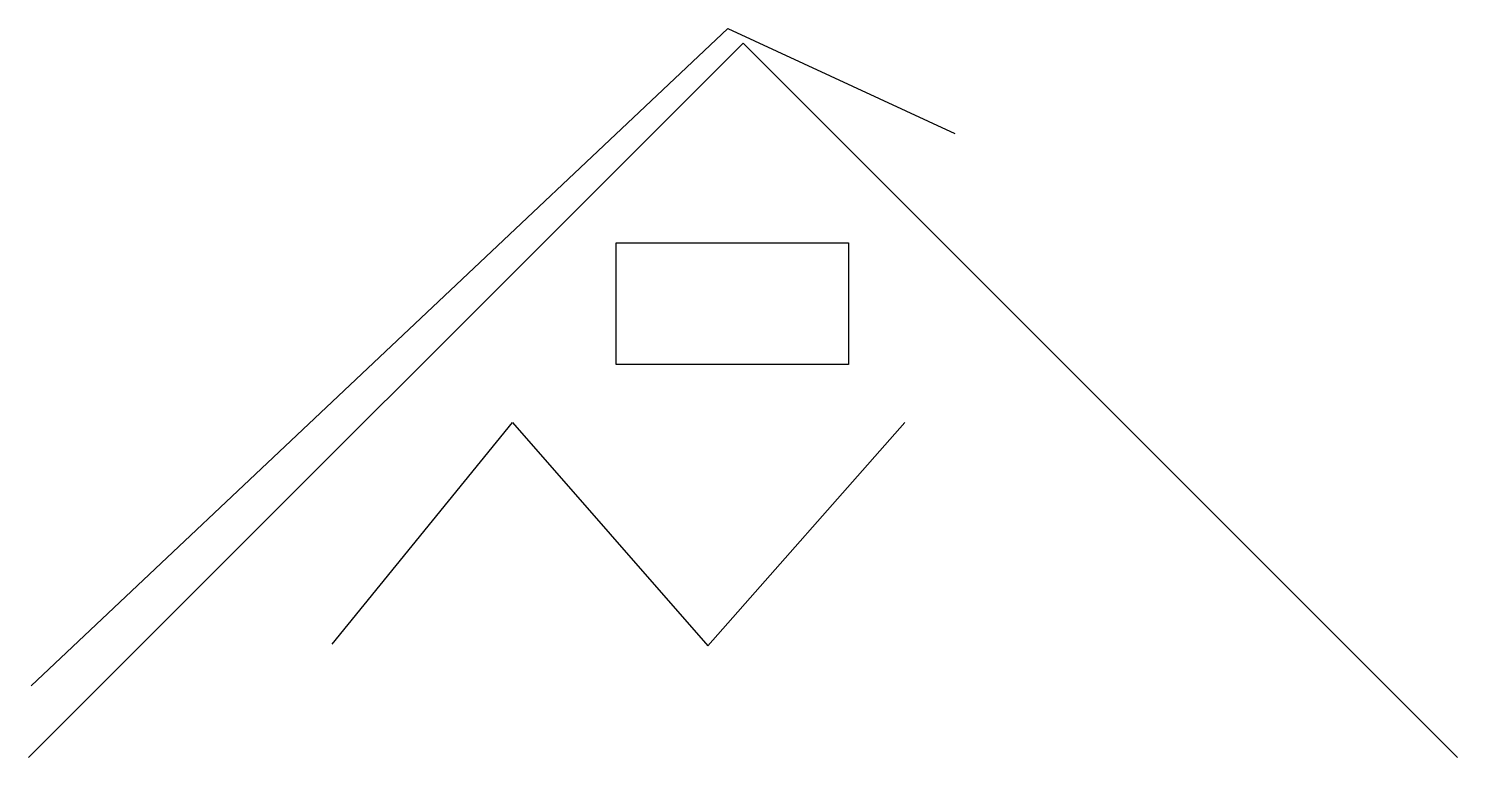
# Model space of a CAD drawing. Header units: millimetres. Extents: x 0 to 20, y 0 to 10.2.
import ezdxf

# ---------------------------------------------------------------- set-up
doc = ezdxf.new("R2010")
doc.units = ezdxf.units.MM
doc.layers.add('Cad_Geo', color=7, linetype='Continuous')
doc.layers.add('Layer1', color=7, linetype='Continuous')

msp = doc.modelspace()

# ---------------------------------------------------------------- linework, layer by layer
at = {"lineweight": 25}
msp.add_line((0.037, 1.001), (9.789, 10.202), dxfattribs=at)
at = {"layer": 'Cad_Geo', "lineweight": 25}
for p, q in [((0, 0), (10, 10)), ((10, 10), (20, 0))]:
    msp.add_line(p, q, dxfattribs=at)
at = {"layer": 'Layer1', "lineweight": 25}
for p, q in [((9.789, 10.202), (12.964, 8.734)), ((8.227, 5.501), (8.227, 7.201)), ((8.227, 7.201), (11.478, 7.201)), ((11.478, 7.201), (11.478, 5.501)), ((11.478, 5.501), (8.227, 5.501)), ((4.249, 1.585), (6.773, 4.688)), ((6.773, 4.688), (9.507, 1.56)), ((9.507, 1.56), (12.266, 4.688))]:
    msp.add_line(p, q, dxfattribs=at)

doc.saveas('drawing.dxf')
